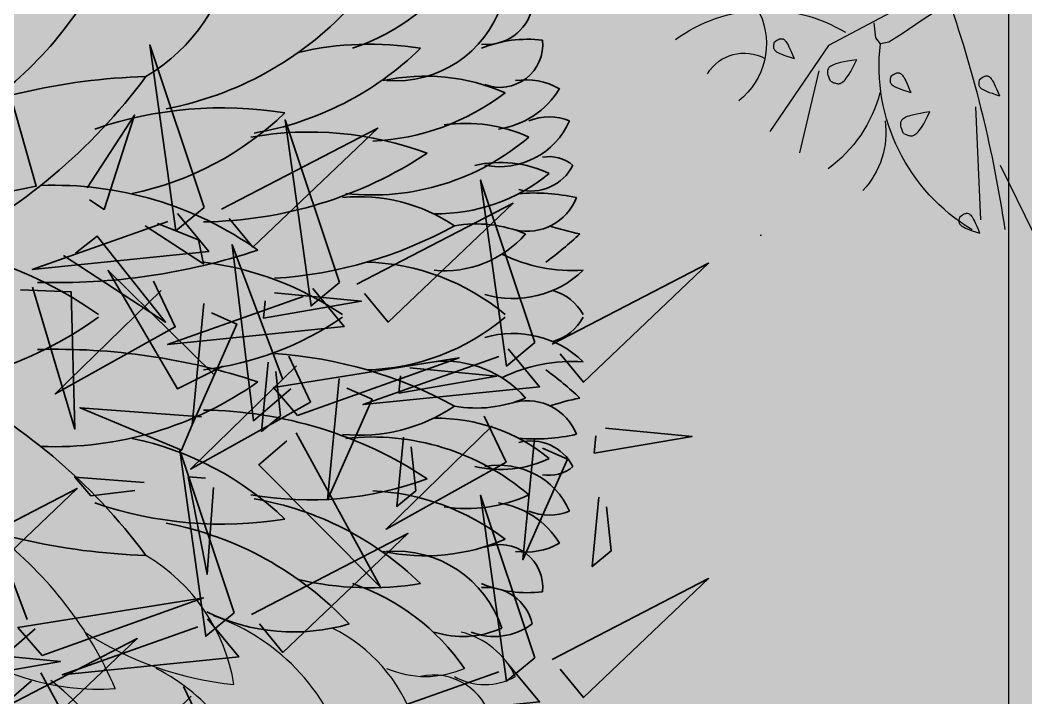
# Model space of a CAD drawing. Header units: millimetres. Extents: x -4760 to 87103, y -23275 to 20441.
# Drawn here: x 5363.7 to 5795.8, y 6416.9 to 6708.2 of the extents above; entities that cross this region are included whole.
import ezdxf
from ezdxf.enums import TextEntityAlignment as Align

# ---------------------------------------------------------------- set-up
doc = ezdxf.new("R2010")
doc.units = ezdxf.units.MM
doc.header["$LTSCALE"] = 150
doc.linetypes.add('ACAD_ISO10W100', pattern=[18, 12, -3, 0, -3])
for name, color, linetype in [('ad-Furniture', 8, 'Continuous'), ('ad-Glass Sectionline', 140, 'Continuous'), ('ad-Section Line', 2, 'Continuous')]:
    doc.layers.add(name, color=color, linetype=linetype)
doc.layers.add('ad-Landscape', color=7, linetype='Continuous', true_color=0x007f00)
doc.layers.add('ad-Landscape 2', color=7, linetype='Continuous', lineweight=35, true_color=0x264c00)
doc.styles.add('ARIAL', font='arial.ttf')

# ---------------------------------------------------------------- blocks, each defined once
blk = doc.blocks.new('bamboo')
at = {"layer": 'ad-Landscape 2'}
for points in [[(945.18, 153.16), (945.84, 313), (988.93, 162.36), (956.12, 155.46)], [(1141.33, 142.91), (1091.96, 290.52), (1115.49, 121.61), (1141.33, 142.91)], [(1034.98, 160.64), (1078.18, 226.76), (1050.51, 141.09), (1037.27, 149.71)], [(1264.2, 74.74), (1214.83, 222.34), (1238.37, 53.43), (1264.2, 74.74)], [(1157.05, 141.39), (1298.96, 214.94), (1185.49, 106.9), (1164.16, 132.77)], [(1441.69, 20.19), (1392.32, 167.8), (1415.85, -1.11), (1441.69, 20.19)], [(1279.93, 73.21), (1421.83, 146.76), (1308.37, 38.72), (1287.04, 64.59)], [(1117, 137.33), (1145.44, 102.84), (985.2, 86.61), (1108.38, 130.23)], [(1087.91, 126.14), (1140.85, 91.65), (1136.26, 113.49), (1098.85, 128.44)], [(1013.65, 99.12), (1106.29, 38.75), (1044.16, 116.94), (1024.59, 101.42)], [(1220.13, -21.73), (1186.22, -50.87), (1166.72, 109), (1212.85, -13.27)], [(1457.41, 18.67), (1599.32, 92.22), (1485.85, -15.82), (1464.52, 10.05)], [(1158.32, -1.26), (1117.14, -21.93), (1054.06, 85.76), (1149.84, -8.54)], [(1095.26, 75.96), (1115.09, 34.36), (1006.13, -26.51), (1102.37, 67.33)], [(974.49, 68.07), (1020.54, 66.35), (1023.93, -58.41), (985.43, 70.37)], [(1239.87, 69.16), (1268.31, 34.66), (1108.08, 18.43), (1231.26, 62.05)], [(1205.32, 65.31), (1283.94, 57.7), (1195.21, 42.48), (1196.71, 58.2)], [(1140.93, 55.67), (1130.41, -54.4), (1170.87, 36.9), (1148.04, 47.04)], [(1417.35, 14.61), (1445.8, -19.88), (1285.56, -36.11), (1408.74, 7.51)], [(1218.14, 7.78), (1237.97, -33.82), (1129.01, -94.69), (1225.25, -0.84)], [(1199.31, 2.41), (1193.3, -60.49), (1210.53, -46.29), (1206.42, -6.22)], [(1226.2, -45.95), (1372.77, 6.42), (1204.37, -20.55), (1226.2, -45.95)], [(1328.2, -2.87), (1406.81, -10.48), (1318.08, -25.7), (1319.58, -9.97)], [(1263.8, -12.51), (1253.29, -122.58), (1293.75, -31.28), (1270.91, -21.13)], [(1138.96, -47.33), (1028.7, -39.06), (1120.81, -77.65), (1130.49, -54.61)], [(1395.62, -46.76), (1415.45, -88.36), (1306.49, -149.23), (1402.73, -55.39)], [(1225, -61.7), (1301.43, -202.08), (1191.09, -90.84), (1216.52, -68.99)], [(1505.68, -57.42), (1584.3, -65.03), (1495.57, -80.24), (1497.07, -64.52)], [(1322.19, -65.77), (1316.18, -128.67), (1333.4, -114.47), (1329.3, -74.4)], [(1441.29, -67.05), (1430.77, -177.13), (1471.23, -85.82), (1448.4, -75.68)], [(1168.64, -225.25), (1119.27, -77.64), (1142.8, -246.56), (1168.64, -225.25)], [(988.03, -239.91), (954.12, -269.05), (934.63, -109.18), (980.75, -231.44)], [(1086.9, -106.79), (1023.9, -102.06), (1038.45, -118.99), (1078.43, -114.07)], [(1149.91, -111.51), (1143.91, -190.26), (1126.88, -101.86), (1142.64, -103.05)], [(884, -185.87), (1025.91, -112.32), (912.44, -220.36), (891.11, -194.49)], [(1441.69, -266.16), (1392.32, -118.55), (1415.85, -287.46), (1441.69, -266.16)], [(1499.67, -120.32), (1493.66, -183.21), (1510.89, -169.01), (1506.78, -128.94)], [(1184.36, -226.77), (1326.27, -153.22), (1212.8, -261.27), (1191.47, -235.4)], [(1457.41, -267.68), (1599.32, -194.13), (1485.85, -302.17), (1464.52, -276.3)], [(994.1, -264.12), (1140.68, -211.75), (972.28, -238.73), (994.1, -264.12)], [(1144.3, -230.83), (1172.74, -265.32), (1012.51, -281.56), (1135.69, -237.93)], [(938.61, -322.22), (1080.52, -248.67), (967.05, -356.72), (945.72, -330.85)], [(932.27, -261.95), (1010.88, -269.56), (922.15, -284.78), (923.66, -269.06)], [(1417.35, -271.74), (1445.8, -306.23), (1285.56, -322.46), (1408.74, -278.84)], [(992.9, -279.87), (1069.33, -420.25), (959, -309.01), (984.43, -287.16)], [(1122.57, -292.21), (1142.4, -333.8), (1033.44, -394.67), (1129.68, -300.83)]]:
    blk.add_lwpolyline(points, dxfattribs=at)
blk = doc.blocks.new('A$C7DA81DBD')
at = {"layer": 'ad-Landscape'}
for centre, radius, start, end in [((0.5036, -2.3877), 1.7715, 23.4099, 52.0446), ((1.8408, -1.8007), 0.8356, 9.3048, 59.3197), ((2.2585, -2.2572), 0.9551, 13.7428, 70.7401), ((2.0528, -0.5755), 1.111, 231.6498, 273.9516), ((2.8127, -0.1703), 1.5025, 236.8668, 264.3747), ((2.7888, -2.0624), 0.7268, 18.6708, 63.797), ((3.6025, -1.7876), 0.3701, 25.3637, 76.0362), ((1.8936, -2.412), 0.9205, 13.6684, 62.8823), ((3.5309, -1.1863), 0.4429, 246.5632, 293.4368), ((3.5663, -1.8937), 0.2709, 13.6546, 102.449), ((3.799, -1.3868), 0.2788, 240.3623, 299.6377), ((0.9565, -2.7668), 1.425, 19.7331, 51.7721)]:
    blk.add_arc(centre, radius, start, end, dxfattribs=at)
at = {"layer": 'ad-Landscape 2'}
for centre, radius, start, end in [((0.5036, 2.3877), 1.7715, 307.9554, 336.5901), ((1.8408, 1.8007), 0.8356, 300.6803, 350.6952), ((2.8723, 2.1694), 1.0147, 288.9376, 325.3584), ((3.3934, 1.5704), 0.508, 265.6371, 341.6343), ((2.0704, 2.4383), 1.5297, 280.88, 316.8447), ((3.8061, 1.4393), 0.2126, 263.9314, 347.1466), ((3.2785, -0.1985), 1.4267, 80.7451, 103.0431), ((3.9905, 0.7068), 0.5437, 82.7166, 112.3542), ((3.867, 1.2266), 0.1934, 249.404, 5.8133), ((2.5206, 2.2177), 1.411, 279.6586, 314.4053), ((2.3551, -1.8074), 2.8907, 91.7421, 114.3259), ((0.1824, 2.6175), 2.5892, 296.3796, 323.6291), ((3.5292, 0.1698), 0.9139, 66.6856, 101.9827), ((3.9828, 0.7528), 0.3143, 60.8349, 98.4067), ((3.2424, 1.8545), 1.0655, 272.7479, 307.4895), ((3.8058, 1.2269), 0.3858, 278.1128, 328.8491), ((2.6118, -0.8298), 1.7705, 80.79, 108.9313), ((1.9143, 1.938), 1.4152, 281.8912, 313.8777), ((3.7147, 0.1925), 0.678, 65.2948, 98.4443), ((3.8641, 1.0224), 0.3477, 259.2126, 336.0816), ((4.09, 0.6654), 0.2348, 66.9546, 113.0454), ((3.0057, -0.698), 1.5293, 69.608, 99.927), ((3.2885, 1.64), 1.0932, 263.8281, 310.4783), ((2.5064, 2.2982), 1.8728, 270.6495, 303.447), ((3.8679, 0.1672), 0.5263, 65.037, 102.6088), ((4.09, 0.5543), 0.1658, 49.7168, 100.6456), ((3.5803, 1.2652), 0.8033, 269.2102, 309.3859), ((4.0065, 0.7788), 0.2144, 255.3103, 332.8065), ((1.8532, -0.9988), 1.5896, 54.6574, 92.1931), ((4.0211, -0.3309), 0.8867, 77.5296, 94.4585), ((3.2335, -0.2213), 0.7603, 55.7746, 95.8794), ((3.9905, 0.6212), 0.2383, 256.9971, 338.7719), ((3.7607, -0.1513), 0.5674, 66.9564, 100.106), ((2.7222, 2.1138), 1.9478, 273.7396, 298.8178), ((3.6164, 0.6908), 0.4865, 264.4297, 318.861), ((3.052, 1.6261), 1.72, 306.4839, 313.13), ((4.487, 1.6291), 1.2847, 251.9995, 258.3628), ((1.0264, -1.4309), 1.7659, 54.4662, 125.5338), ((1.8634, 3.0329), 2.8823, 268.2827, 288.3895), ((4.1975, 0.9392), 0.7339, 243.983, 273.5711), ((2.3531, -1.1695), 1.4234, 55.6803, 82.958), ((3.2407, -0.7659), 1.0093, 49.8945, 88.7438), ((3.9266, 0.5355), 0.4565, 253.7631, 313.9118), ((4.0462, -0.1006), 0.224, 28.4336, 74.6891), ((1.0264, 1.4309), 1.7659, 234.4662, 305.5338), ((2.3531, 1.1695), 1.4234, 277.042, 304.3197), ((3.2407, 0.7659), 1.0093, 271.2562, 310.1055), ((4.0462, 0.1006), 0.224, 285.3109, 331.5664), ((3.9266, -0.5355), 0.4565, 46.0882, 106.2369), ((1.8634, -3.0329), 2.8823, 71.6105, 91.7173), ((2.7222, -2.1138), 1.9478, 61.1822, 86.2604), ((3.6164, -0.6908), 0.4865, 41.139, 95.5703), ((4.1975, -0.9392), 0.7339, 86.4289, 116.017), ((3.052, -1.6261), 1.72, 46.87, 53.5161), ((0.1824, -2.6175), 2.5892, 36.3709, 63.6204), ((1.8532, 0.9988), 1.5896, 267.8069, 305.3426), ((3.2335, 0.2213), 0.7603, 264.1206, 304.2254), ((3.7607, 0.1513), 0.5674, 259.894, 293.0436), ((3.9905, -0.6212), 0.2383, 21.2281, 103.0029), ((4.487, -1.6291), 1.2847, 101.6372, 108.0005), ((2.5064, -2.2982), 1.8728, 56.553, 89.3505), ((3.5803, -1.2652), 0.8033, 50.6141, 90.7898), ((4.0211, 0.3309), 0.8867, 265.5415, 282.4704), ((1.9143, -1.938), 1.4152, 46.1223, 78.1088), ((3.2885, -1.64), 1.0932, 49.5217, 96.1719), ((4.0065, -0.7788), 0.2144, 27.1935, 104.6897), ((3.8679, -0.1672), 0.5263, 257.3912, 294.963), ((3.8641, -1.0224), 0.3477, 23.9184, 100.7874), ((4.09, -0.5543), 0.1658, 259.3544, 310.2832), ((3.0057, 0.698), 1.5293, 260.073, 290.392), ((3.2424, -1.8545), 1.0655, 52.5105, 87.2521), ((3.7147, -0.1925), 0.678, 261.5557, 294.7052), ((2.3551, 1.8074), 2.8907, 245.6741, 268.2579), ((2.6118, 0.8298), 1.7705, 251.0687, 279.21), ((2.5206, -2.2177), 1.411, 45.5947, 80.3414), ((3.8058, -1.2269), 0.3858, 31.1509, 81.8872), ((4.09, -0.6654), 0.2348, 246.9546, 293.0454), ((2.0704, -2.4383), 1.5297, 43.1553, 79.12), ((3.5292, -0.1698), 0.9139, 258.0173, 293.3144), ((3.867, -1.2266), 0.1934, 354.1867, 110.596), ((3.9828, -0.7528), 0.3143, 261.5933, 299.1651), ((3.3934, -1.5704), 0.508, 18.3657, 94.3629), ((3.2785, 0.1985), 1.4267, 256.9569, 279.2549), ((2.8723, -2.1694), 1.0147, 34.6416, 71.0624), ((3.9905, -0.7068), 0.5437, 247.6458, 277.2834), ((3.8061, -1.4393), 0.2126, 12.8534, 96.0686), ((2.935, -0.5362), 0.8919, 243.9188, 286.3599), ((3.8429, -1.1634), 0.2852, 248.3546, 306.7162), ((3.6986, -1.0203), 0.4283, 252.4107, 294.4025)]:
    blk.add_arc(centre, radius, start, end, dxfattribs=at)
blk = doc.blocks.new('A$C279134A6')
at = {"layer": 'ad-Landscape', "linetype": 'Continuous'}
for p, q in [((333.14, 760.24), (359.9, 815.03)), ((313.08, 712.49), (317.12, 804.75)), ((185.45, 683.31), (169.64, 750.19))]:
    blk.add_line(p, q, dxfattribs=at)
for points in [[(300.11, 802.13), (299.97, 802.67), (299.85, 803.19), (299.73, 803.71), (299.63, 804.22), (299.56, 804.72), (299.51, 805.2), (299.48, 805.68), (299.49, 806.14), (299.53, 806.59), (299.63, 807.03), (299.78, 807.47), (300, 807.9), (300.31, 808.34), (300.72, 808.79), (301.23, 809.25), (301.86, 809.72), (302.63, 810.22), (303.59, 810.76), (304.79, 811.34), (306.29, 811.98), (308.14, 812.7), (310.4, 813.51), (313.12, 814.42), (316.37, 815.45)], [(300.11, 802.13), (301.29, 801.31), (302.29, 800.66), (303.15, 800.16), (303.89, 799.81), (304.53, 799.57), (305.09, 799.42), (305.59, 799.36), (306.05, 799.34), (306.5, 799.37), (306.95, 799.45), (307.39, 799.59), (307.83, 799.8), (308.28, 800.09), (308.74, 800.48), (309.22, 800.97), (309.72, 801.59), (310.24, 802.34), (310.82, 803.27), (311.45, 804.43), (312.18, 805.88), (313.01, 807.65), (313.98, 809.81), (315.09, 812.39), (316.37, 815.45)], [(326.61, 591.55), (193.35, 662.62), (145.49, 732.73)], [(254.35, 734.17), (253.55, 732.32), (252.94, 730.75), (252.51, 729.42), (252.23, 728.3), (252.08, 727.36), (252.04, 726.55), (252.09, 725.84), (252.21, 725.19), (252.38, 724.58), (252.61, 723.99), (252.92, 723.43), (253.34, 722.88), (253.87, 722.34), (254.53, 721.82), (255.35, 721.3), (256.34, 720.79), (257.52, 720.28), (258.95, 719.77), (260.68, 719.26), (262.76, 718.73), (265.26, 718.19), (268.22, 717.62), (271.71, 717.03), (275.78, 716.42)], [(254.35, 734.17), (255.04, 734.52), (255.73, 734.84), (256.41, 735.15), (257.08, 735.43), (257.75, 735.67), (258.4, 735.88), (259.05, 736.05), (259.69, 736.17), (260.32, 736.24), (260.96, 736.24), (261.6, 736.15), (262.26, 735.97), (262.95, 735.67), (263.68, 735.24), (264.46, 734.67), (265.3, 733.94), (266.2, 733.02), (267.19, 731.86), (268.28, 730.41), (269.48, 728.59), (270.81, 726.34), (272.3, 723.61), (273.95, 720.32), (275.78, 716.42)], [(244.05, 687.63), (243.91, 688.16), (243.78, 688.68), (243.67, 689.2), (243.57, 689.71), (243.49, 690.21), (243.44, 690.7), (243.42, 691.17), (243.43, 691.63), (243.47, 692.08), (243.56, 692.52), (243.72, 692.96), (243.94, 693.4), (244.25, 693.83), (244.65, 694.28), (245.16, 694.74), (245.79, 695.22), (246.56, 695.72), (247.52, 696.25), (248.72, 696.83), (250.22, 697.48), (252.07, 698.2), (254.33, 699), (257.06, 699.92), (260.3, 700.95)], [(244.05, 687.63), (245.22, 686.8), (246.23, 686.15), (247.09, 685.66), (247.83, 685.3), (248.46, 685.06), (249.02, 684.92), (249.52, 684.85), (249.99, 684.84), (250.44, 684.87), (250.88, 684.94), (251.32, 685.08), (251.77, 685.29), (252.22, 685.58), (252.68, 685.97), (253.15, 686.46), (253.65, 687.08), (254.18, 687.83), (254.75, 688.76), (255.39, 689.93), (256.12, 691.37), (256.95, 693.15), (257.91, 695.3), (259.02, 697.88), (260.3, 700.95)], [(316.25, 690.18), (316.11, 690.71), (315.98, 691.24), (315.87, 691.75), (315.77, 692.26), (315.69, 692.76), (315.64, 693.25), (315.62, 693.72), (315.63, 694.19), (315.67, 694.64), (315.76, 695.08), (315.92, 695.51), (316.14, 695.95), (316.45, 696.39), (316.85, 696.83), (317.36, 697.29), (317.99, 697.77), (318.77, 698.27), (319.72, 698.8), (320.92, 699.38), (322.42, 700.03), (324.28, 700.75), (326.54, 701.56), (329.26, 702.47), (332.5, 703.5)], [(316.25, 690.18), (317.42, 689.35), (318.43, 688.7), (319.29, 688.21), (320.03, 687.85), (320.66, 687.61), (321.22, 687.47), (321.72, 687.4), (322.19, 687.39), (322.64, 687.42), (323.09, 687.49), (323.53, 687.63), (323.97, 687.84), (324.42, 688.13), (324.88, 688.52), (325.36, 689.02), (325.85, 689.63), (326.38, 690.38), (326.95, 691.31), (327.59, 692.48), (328.32, 693.92), (329.15, 695.7), (330.11, 697.85), (331.22, 700.44), (332.5, 703.5)], [(194.9, 691.63), (194.1, 689.78), (193.49, 688.2), (193.06, 686.88), (192.78, 685.76), (192.63, 684.82), (192.59, 684.01), (192.64, 683.3), (192.76, 682.65), (192.93, 682.04), (193.16, 681.45), (193.47, 680.88), (193.89, 680.33), (194.42, 679.8), (195.08, 679.27), (195.9, 678.76), (196.89, 678.25), (198.07, 677.74), (199.5, 677.23), (201.23, 676.71), (203.31, 676.18), (205.81, 675.64), (208.77, 675.08), (212.26, 674.49), (216.33, 673.87)], [(194.9, 691.63), (195.59, 691.97), (196.28, 692.3), (196.96, 692.6), (197.63, 692.88), (198.3, 693.13), (198.95, 693.34), (199.6, 693.51), (200.24, 693.63), (200.87, 693.7), (201.51, 693.69), (202.15, 693.61), (202.81, 693.43), (203.5, 693.13), (204.24, 692.7), (205.01, 692.13), (205.85, 691.39), (206.75, 690.48), (207.74, 689.32), (208.83, 687.86), (210.03, 686.04), (211.36, 683.8), (212.85, 681.06), (214.5, 677.77), (216.33, 673.87)], [(148.92, 659.8), (148.78, 660.34), (148.65, 660.86), (148.54, 661.38), (148.44, 661.89), (148.36, 662.39), (148.31, 662.87), (148.29, 663.35), (148.3, 663.81), (148.34, 664.26), (148.44, 664.7), (148.59, 665.14), (148.81, 665.57), (149.12, 666.01), (149.52, 666.46), (150.03, 666.92), (150.67, 667.39), (151.44, 667.89), (152.39, 668.43), (153.6, 669.01), (155.09, 669.65), (156.95, 670.37), (159.21, 671.18), (161.93, 672.09), (165.17, 673.12)], [(148.92, 659.8), (150.09, 658.98), (151.1, 658.33), (151.96, 657.83), (152.7, 657.48), (153.34, 657.24), (153.89, 657.09), (154.39, 657.03), (154.86, 657.01), (155.31, 657.04), (155.76, 657.12), (156.2, 657.26), (156.64, 657.47), (157.09, 657.76), (157.55, 658.15), (158.03, 658.64), (158.52, 659.26), (159.05, 660.01), (159.62, 660.94), (160.26, 662.1), (160.99, 663.55), (161.82, 665.32), (162.78, 667.48), (163.89, 670.06), (165.17, 673.12)], [(358.2, 591.72), (320.98, 610.4), (291.74, 627.48), (269.52, 642.02), (253.38, 653.1), (242.35, 659.78), (235.49, 661.13), (231.84, 656.23), (230.45, 644.14)]]:
    blk.add_lwpolyline(points, dxfattribs=at)
for centre, radius, start, end in [((389.86, 679.23), 155.43, 120.80412, 186.68563), ((-673.29, 960.82), 1020.98, 340.94432, 351.65172), ((172.14, 733.76), 67.87, 351.75756, 43.68018), ((128.18, 673.55), 110.38, 14.28758, 54.1159), ((83.37, 661.19), 59.23, 335.04444, 51.65457), ((124.46, 703.8), 34.97, 211.19428, 298.93238), ((142.19, 757.99), 124.35, 233.68534, 301.3784)]:
    blk.add_arc(centre, radius, start, end, dxfattribs=at)
blk = doc.blocks.new('zw$3ABB')
at = {"layer": 'ad-Glass Sectionline', "transparency": 33554585}
blk.add_lwpolyline([(1186.67, -1058.33), (2178.33, -1058.33), (2178.33, -1921.67), (1186.67, -1921.67)], close=True, dxfattribs=at)
blk = doc.blocks.new('zw$DAD3')
at = {"true_color": 0x7f5f3f, "transparency": 33554610}
h = blk.add_hatch(dxfattribs=at)
h.set_pattern_fill('DOTS', color=37, scale=20, angle=360)
h.set_pattern_definition([(360, (-800139.518, 271344.397), (15.875, 31.75), [0, -31.75])])
h.paths.add_polyline_path([(450, -2530), (2915, -2530), (2915, -450), (450, -450)])
blk.add_blockref('zw$3ABB', (0, 0))
at = {"xscale": 95.10164028446887, "yscale": 95.10164028446887, "zscale": 95.10164028446887}
blk.add_blockref('A$C7DA81DBD', (1592.07, -1603.96), dxfattribs=at)
at = {"layer": 'ad-Landscape', "linetype": 'Continuous', "xscale": 0.473259546584505, "yscale": 0.473259546584505, "zscale": 0.473259546584505}
blk.add_blockref('bamboo', (1292.6, -1624.94), dxfattribs=at)
at = {"layer": 'ad-Landscape', "xscale": -0.5272785422807036, "yscale": 0.5272785422807036, "zscale": 0.5272785422807036, "rotation": 180.0000000000003}
blk.add_blockref('A$C279134A6', (1999.14, -1138.35), dxfattribs=at)
blk = doc.blocks.new('zw$66EE')
at = {"layer": 'ad-Furniture', "rotation": 359.9999999999997}
blk.add_blockref('zw$DAD3', (3610, 8185), dxfattribs=at)
blk = doc.blocks.new('1625_West Villa')
at = {"layer": 'ad-Furniture'}
blk.add_blockref('zw$66EE', (0, 0), dxfattribs=at)
blk = doc.blocks.new('enuklfk')
at = {"layer": 'ad-Section Line', "linetype": 'ACAD_ISO10W100', "ltscale": 0.5}
blk.add_line((-3847.77, 0), (829.32, 0), dxfattribs=at)
at = {"layer": 'ad-Section Line', "linetype": 'Continuous', "style": 'ARIAL', "width": 0.8}
blk.add_attdef('SECTION-LETTER', text='', height=80, rotation=2340, dxfattribs=at).set_placement((916.85, 0), align=Align.MIDDLE)
blk = doc.blocks.new('A$Cc6252a0d')
at = {"layer": 'ad-Section Line', "xscale": 4.313292429215451, "yscale": 4.313292429215451, "zscale": 4.313292429215451, "rotation": 180}
blk.add_blockref('enuklfk', (-239.05, -7004.27), dxfattribs=at)

msp = doc.modelspace()

# ---------------------------------------------------------------- block references
msp.add_blockref('1625_West Villa', (0, 0))

# ---------------------------------------------------------------- next in the draw order: block references
msp.add_blockref('A$Cc6252a0d', (0, 13620))

doc.saveas('drawing.dxf')
